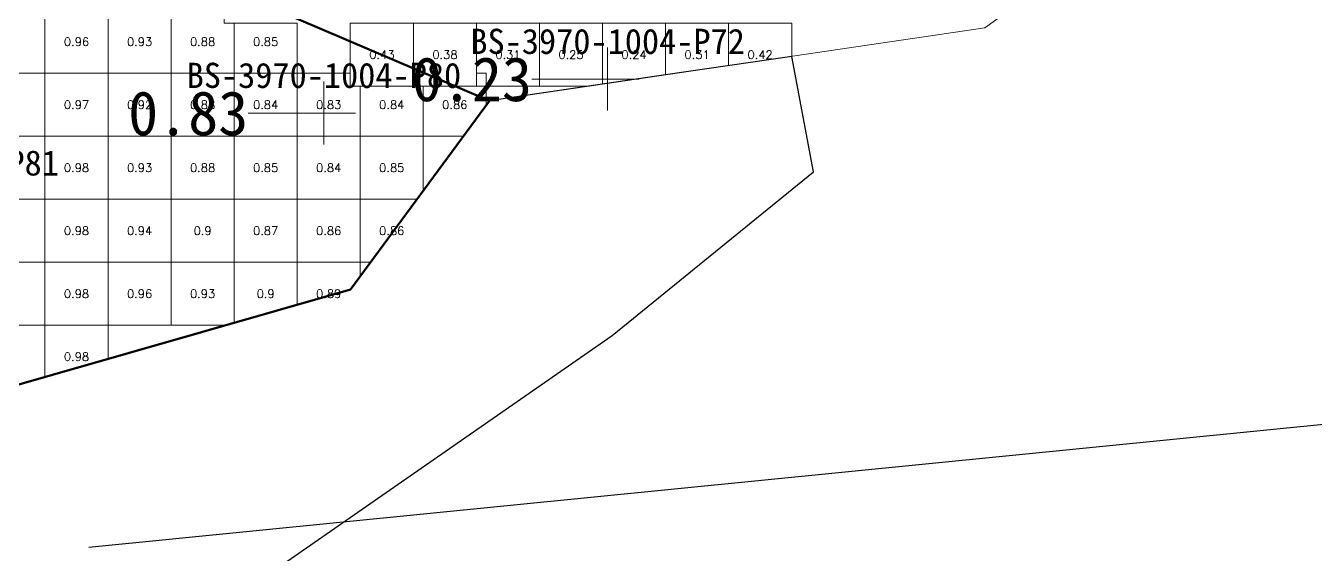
# Model space of a CAD drawing. Header units: inches. Extents: x 469761 to 469956, y 4349708 to 4349833.
# Drawn here: x 469859.06 to 469879.51, y 4349762.06 to 4349770.45 of the extents above; entities that cross this region are included whole.
import ezdxf
from ezdxf.enums import TextEntityAlignment as Align

# ---------------------------------------------------------------- set-up
doc = ezdxf.new("R2010")
doc.units = ezdxf.units.IN
doc.header["$MEASUREMENT"] = 0
doc.layers.add('123', color=7, linetype='Continuous')
for name, color, linetype, lineweight in [('点', 7, 'Continuous', 0), ('爆区方格网', 7, 'Continuous', 0), ('线条', 7, 'Continuous', 0), ('钻孔', 7, 'Continuous', 0)]:
    doc.layers.add(name, color=color, linetype=linetype, lineweight=lineweight)
doc.styles.add('3dmine_textStyle_1', font='txt.shx', dxfattribs={"height": 1, "bigfont": 'gbcbig.shx'})
doc.styles.add('3dmine_textStyle_2', font='simsunb.ttf', dxfattribs={"height": 1})

msp = doc.modelspace()

# ---------------------------------------------------------------- hatches: boundary and pattern name
at = {"layer": '钻孔', "linetype": 'Continuous', "lineweight": 0, "true_color": 0x808080, "extrusion": (0, 1, 0)}
msp.add_hatch(color=8, dxfattribs=at).paths.add_polyline_path([(-469869.29, 3960.31), (-469868.29, 3960.31), (-469868.29, 3972.31), (-469869.29, 3972.31)], flags=0)
at = {"layer": '钻孔', "linetype": 'Continuous', "lineweight": 0, "true_color": 0x00ffff, "extrusion": (0, 1, 0)}
msp.add_hatch(color=4, dxfattribs=at).paths.add_polyline_path([(-469864.79, 3959.94), (-469863.79, 3959.94), (-469863.79, 3972.94), (-469864.79, 3972.94)], flags=0)

# ---------------------------------------------------------------- linework, layer by layer
at = {"color": 4, "linetype": 'Continuous', "lineweight": 0, "elevation": 1987.297}
msp.add_lwpolyline([(469837.3, 4349777.874), (469842.878, 4349781.034), (469847.681, 4349783.943), (469855.547, 4349787.292), (469859.965, 4349786.419), (469865.187, 4349784.317), (469869.485, 4349784.222), (469872.956, 4349784.858), (469874.58, 4349781.706), (469870.408, 4349779.03), (469874.262, 4349774.922), (469876.69, 4349772.16), (469874.272, 4349770.414), (469866.414, 4349769.254), (469861.845, 4349771.213), (469856.754, 4349771.099), (469852.439, 4349771.326), (469850.168, 4349770.343), (469847.292, 4349769.245), (469845.59, 4349771.971), (469846.044, 4349775.075), (469840.744, 4349776.814), (469837.3, 4349777.874), (469837.3, 4349777.874)], dxfattribs=at)
at = {"color": 5, "linetype": 'Continuous', "lineweight": 50, "elevation": 1987.297}
msp.add_lwpolyline([(469817.208, 4349769.309), (469828.454, 4349775.127), (469837.3, 4349777.874), (469846.044, 4349775.075), (469845.59, 4349771.971), (469847.292, 4349769.245), (469850.168, 4349770.343), (469852.439, 4349771.326), (469856.754, 4349771.099), (469861.845, 4349771.213), (469866.414, 4349769.254), (469864.214, 4349766.26), (469858.315, 4349764.574), (469853.994, 4349765.649), (469852.242, 4349767.401), (469842.005, 4349764.839), (469836.359, 4349766.411), (469832.229, 4349766.357), (469826.099, 4349763.33), (469820.476, 4349762.487), (469821.961, 4349767.803), (469817.208, 4349769.309), (469817.208, 4349769.309)], dxfattribs=at)
at = {"layer": '123'}
msp.add_line((469860.063, 4349762.172), (469888.752, 4349765.032), dxfattribs=at)
at = {"layer": '123', "elevation": 1987.297}
msp.add_lwpolyline([(469851.682, 4349759.72), (469855.658, 4349756.452), (469860.241, 4349759.881), (469868.362, 4349765.532), (469871.556, 4349768.128), (469871.209, 4349769.962), (469869.209, 4349769.667), (469866.414, 4349769.254), (469864.214, 4349766.26), (469858.315, 4349764.574), (469853.994, 4349765.649), (469851.682, 4349759.72)], close=True, dxfattribs=at)
at = {"layer": '点', "color": 138, "linetype": 'Continuous', "lineweight": 0, "true_color": 0x004c4c}
for points, elevation in [([(469868.29, 4349769.1), (469868.29, 4349770.1)], 3972.31), ([(469863.79, 4349768.56), (469863.79, 4349769.56)], 3972.94), ([(469868.79, 4349769.6), (469867.79, 4349769.6)], 3972.31), ([(469864.29, 4349769.06), (469863.29, 4349769.06)], 3972.94)]:
    msp.add_lwpolyline(points, dxfattribs=dict(at, elevation=elevation))
at = {"layer": '爆区方格网', "color": 5, "linetype": 'Continuous', "lineweight": 0}
for points, elevation in [([(469859.366, 4349769.693), (469858.366, 4349769.693), (469858.366, 4349770.693), (469859.366, 4349770.693), (469859.366, 4349769.693)], 3972.82), ([(469860.366, 4349769.693), (469859.366, 4349769.693), (469859.366, 4349770.693), (469860.366, 4349770.693), (469860.366, 4349769.693)], 3972.82), ([(469861.366, 4349769.693), (469860.366, 4349769.693), (469860.366, 4349770.693), (469861.366, 4349770.693), (469861.366, 4349769.693)], 3972.82), ([(469862.209, 4349770.488), (469862.366, 4349770.488), (469862.366, 4349769.693), (469861.366, 4349769.693), (469861.366, 4349770.693), (469862.209, 4349770.693), (469862.209, 4349770.488)], 3972.82), ([(469863.366, 4349769.693), (469862.366, 4349769.693), (469862.366, 4349770.488), (469863.366, 4349770.488), (469863.366, 4349769.693)], 3972.82), ([(469865.209, 4349769.488), (469864.209, 4349769.488), (469864.209, 4349770.488), (469865.209, 4349770.488), (469865.209, 4349769.488)], 3972.21), ([(469859.366, 4349768.693), (469858.366, 4349768.693), (469858.366, 4349769.693), (469859.366, 4349769.693), (469859.366, 4349768.693)], 3972.82), ([(469860.366, 4349768.693), (469859.366, 4349768.693), (469859.366, 4349769.693), (469860.366, 4349769.693), (469860.366, 4349768.693)], 3972.82), ([(469861.366, 4349768.693), (469860.366, 4349768.693), (469860.366, 4349769.693), (469861.366, 4349769.693), (469861.366, 4349768.693)], 3972.82), ([(469862.366, 4349768.693), (469861.366, 4349768.693), (469861.366, 4349769.693), (469862.366, 4349769.693), (469862.366, 4349768.693)], 3972.82), ([(469863.366, 4349768.693), (469862.366, 4349768.693), (469862.366, 4349769.693), (469863.366, 4349769.693), (469863.366, 4349768.693)], 3972.82), ([(469864.209, 4349769.488), (469864.366, 4349769.488), (469864.366, 4349768.693), (469863.366, 4349768.693), (469863.366, 4349769.693), (469864.209, 4349769.693), (469864.209, 4349769.488)], 3972.82), ([(469866.366, 4349769.189), (469866.002, 4349768.693), (469865.366, 4349768.693), (469865.366, 4349769.488), (469866.209, 4349769.488), (469866.209, 4349769.693), (469866.366, 4349769.693), (469866.366, 4349769.189)], 3972.82), ([(469865.366, 4349768.693), (469864.366, 4349768.693), (469864.366, 4349769.488), (469865.366, 4349769.488), (469865.366, 4349768.693)], 3972.82), ([(469859.366, 4349767.693), (469858.366, 4349767.693), (469858.366, 4349768.693), (469859.366, 4349768.693), (469859.366, 4349767.693)], 3972.82), ([(469860.366, 4349767.693), (469859.366, 4349767.693), (469859.366, 4349768.693), (469860.366, 4349768.693), (469860.366, 4349767.693)], 3972.82), ([(469861.366, 4349767.693), (469860.366, 4349767.693), (469860.366, 4349768.693), (469861.366, 4349768.693), (469861.366, 4349767.693)], 3972.82), ([(469862.366, 4349767.693), (469861.366, 4349767.693), (469861.366, 4349768.693), (469862.366, 4349768.693), (469862.366, 4349767.693)], 3972.82), ([(469863.366, 4349767.693), (469862.366, 4349767.693), (469862.366, 4349768.693), (469863.366, 4349768.693), (469863.366, 4349767.693)], 3972.82), ([(469864.366, 4349767.693), (469863.366, 4349767.693), (469863.366, 4349768.693), (469864.366, 4349768.693), (469864.366, 4349767.693)], 3972.82), ([(469865.366, 4349767.828), (469865.267, 4349767.693), (469864.366, 4349767.693), (469864.366, 4349768.693), (469865.366, 4349768.693), (469865.366, 4349767.828)], 3972.82), ([(469859.366, 4349766.693), (469858.366, 4349766.693), (469858.366, 4349767.693), (469859.366, 4349767.693), (469859.366, 4349766.693)], 3972.82), ([(469860.366, 4349766.693), (469859.366, 4349766.693), (469859.366, 4349767.693), (469860.366, 4349767.693), (469860.366, 4349766.693)], 3972.82), ([(469861.366, 4349766.693), (469860.366, 4349766.693), (469860.366, 4349767.693), (469861.366, 4349767.693), (469861.366, 4349766.693)], 3972.82), ([(469862.366, 4349766.693), (469861.366, 4349766.693), (469861.366, 4349767.693), (469862.366, 4349767.693), (469862.366, 4349766.693)], 3972.82), ([(469863.366, 4349766.693), (469862.366, 4349766.693), (469862.366, 4349767.693), (469863.366, 4349767.693), (469863.366, 4349766.693)], 3972.82), ([(469864.366, 4349766.693), (469863.366, 4349766.693), (469863.366, 4349767.693), (469864.366, 4349767.693), (469864.366, 4349766.693)], 3972.82), ([(469864.533, 4349766.693), (469864.366, 4349766.693), (469864.366, 4349767.693), (469865.267, 4349767.693), (469864.533, 4349766.693)], 3972.82), ([(469859.366, 4349765.693), (469858.366, 4349765.693), (469858.366, 4349766.693), (469859.366, 4349766.693), (469859.366, 4349765.693)], 3972.82), ([(469860.366, 4349765.693), (469859.366, 4349765.693), (469859.366, 4349766.693), (469860.366, 4349766.693), (469860.366, 4349765.693)], 3972.82), ([(469861.366, 4349765.693), (469860.366, 4349765.693), (469860.366, 4349766.693), (469861.366, 4349766.693), (469861.366, 4349765.693)], 3972.82), ([(469862.366, 4349765.732), (469862.232, 4349765.693), (469861.366, 4349765.693), (469861.366, 4349766.693), (469862.366, 4349766.693), (469862.366, 4349765.732)], 3972.82), ([(469863.366, 4349766.018), (469862.366, 4349765.732), (469862.366, 4349766.693), (469863.366, 4349766.693), (469863.366, 4349766.018)], 3972.82), ([(469864.366, 4349766.467), (469864.214, 4349766.26), (469863.366, 4349766.018), (469863.366, 4349766.693), (469864.366, 4349766.693), (469864.366, 4349766.467)], 3972.82), ([(469859.366, 4349764.874), (469858.732, 4349764.693), (469858.366, 4349764.693), (469858.366, 4349765.693), (469859.366, 4349765.693), (469859.366, 4349764.874)], 3972.82), ([(469860.366, 4349765.16), (469859.366, 4349764.874), (469859.366, 4349765.693), (469860.366, 4349765.693), (469860.366, 4349765.16)], 3972.82)]:
    msp.add_lwpolyline(points, dxfattribs=dict(at, elevation=elevation))
at = {"layer": '爆区方格网', "color": 4, "linetype": 'Continuous', "lineweight": 0, "elevation": 3972.21}
for points in [[(469866.209, 4349769.488), (469865.209, 4349769.488), (469865.209, 4349770.488), (469866.209, 4349770.488), (469866.209, 4349769.488)], [(469867.209, 4349769.488), (469866.209, 4349769.488), (469866.209, 4349770.488), (469867.209, 4349770.488), (469867.209, 4349769.488)], [(469868.209, 4349769.519), (469868.002, 4349769.488), (469867.209, 4349769.488), (469867.209, 4349770.488), (469868.209, 4349770.488), (469868.209, 4349769.519)], [(469869.209, 4349769.667), (469868.209, 4349769.519), (469868.209, 4349770.488), (469869.209, 4349770.488), (469869.209, 4349769.667)], [(469870.209, 4349769.814), (469869.209, 4349769.667), (469869.209, 4349770.488), (469870.209, 4349770.488), (469870.209, 4349769.814)], [(469871.209, 4349769.962), (469870.209, 4349769.814), (469870.209, 4349770.488), (469871.209, 4349770.488), (469871.209, 4349769.962)]]:
    msp.add_lwpolyline(points, dxfattribs=at)
at = {"layer": '线条', "color": 138, "linetype": 'Continuous', "lineweight": 0, "true_color": 0x004c4c}
for points, elevation in [([(469868.29, 4349769.6), (469868.29, 4349769.6), (469868.29, 4349769.6)], 3972.31), ([(469863.79, 4349769.06), (469863.79, 4349769.06), (469863.79, 4349769.06)], 3972.94)]:
    msp.add_lwpolyline(points, dxfattribs=dict(at, elevation=elevation))
at = {"layer": '钻孔', "color": 8, "linetype": 'Continuous', "lineweight": 0, "true_color": 0x808080}
for elevation in [3972.31, 3960.31]:
    msp.add_lwpolyline([(469868.29, 4349769.6), (469867.09, 4349769.6)], dxfattribs=dict(at, elevation=elevation))
at = {"layer": '钻孔', "color": 4, "linetype": 'Continuous', "lineweight": 0, "true_color": 0x00ffff}
for elevation in [3972.94, 3959.94]:
    msp.add_lwpolyline([(469863.79, 4349769.06), (469862.59, 4349769.06)], dxfattribs=dict(at, elevation=elevation))

# ---------------------------------------------------------------- texts
at = {"color": 5, "linetype": 'Continuous', "lineweight": 0, "style": '3dmine_textStyle_1'}
for s, p in [('0.96', (469859.866, 4349770.193, 3972.82)), ('0.93', (469860.866, 4349770.193, 3972.82)), ('0.88', (469861.866, 4349770.193, 3972.82)), ('0.85', (469862.866, 4349770.193, 3972.82)), ('0.97', (469859.866, 4349769.193, 3972.82)), ('0.92', (469860.866, 4349769.193, 3972.82)), ('0.88', (469861.866, 4349769.193, 3972.82)), ('0.84', (469862.866, 4349769.193, 3972.82)), ('0.83', (469863.866, 4349769.193, 3972.82)), ('0.84', (469864.866, 4349769.193, 3972.82)), ('0.86', (469865.866, 4349769.193, 3972.82)), ('0.98', (469859.866, 4349768.193, 3972.82)), ('0.93', (469860.866, 4349768.193, 3972.82)), ('0.88', (469861.866, 4349768.193, 3972.82)), ('0.85', (469862.866, 4349768.193, 3972.82)), ('0.84', (469863.866, 4349768.193, 3972.82)), ('0.85', (469864.866, 4349768.193, 3972.82)), ('0.98', (469859.866, 4349767.193, 3972.82)), ('0.94', (469860.866, 4349767.193, 3972.82)), ('0.9', (469861.866, 4349767.193, 3972.82)), ('0.87', (469862.866, 4349767.193, 3972.82)), ('0.86', (469863.866, 4349767.193, 3972.82)), ('0.86', (469864.866, 4349767.193, 3972.82)), ('0.98', (469859.866, 4349766.193, 3972.82)), ('0.96', (469860.866, 4349766.193, 3972.82)), ('0.93', (469861.866, 4349766.193, 3972.82)), ('0.9', (469862.866, 4349766.193, 3972.82)), ('0.89', (469863.866, 4349766.193, 3972.82)), ('0.98', (469859.866, 4349765.193, 3972.82))]:
    msp.add_text(s, height=0.1333, dxfattribs=at).set_placement(p, align=Align.MIDDLE_CENTER)
at = {"color": 4, "linetype": 'Continuous', "lineweight": 0, "style": '3dmine_textStyle_1'}
for s, p in [('0.43', (469864.709, 4349769.988, 3972.21)), ('0.38', (469865.709, 4349769.988, 3972.21)), ('0.31', (469866.709, 4349769.988, 3972.21)), ('0.25', (469867.709, 4349769.988, 3972.21)), ('0.24', (469868.709, 4349769.988, 3972.21)), ('0.31', (469869.709, 4349769.988, 3972.21)), ('0.42', (469870.709, 4349769.988, 3972.21))]:
    msp.add_text(s, height=0.1333, dxfattribs=at).set_placement(p, align=Align.MIDDLE_CENTER)
at = {"layer": '钻孔', "color": 138, "linetype": 'Continuous', "lineweight": 0, "true_color": 0x004c4c, "style": '3dmine_textStyle_2'}
for s, p in [('BS-3970-1004-P72', (469868.29, 4349770, 3972.31)), ('BS-3970-1004-P80', (469863.79, 4349769.46, 3972.94)), ('BS-3970-1004-P81', (469857.41, 4349768.07, 3972.26))]:
    msp.add_text(s, height=0.4, dxfattribs=at).set_placement(p, align=Align.CENTER)
at = {"layer": '钻孔', "color": 8, "linetype": 'Continuous', "lineweight": 0, "true_color": 0x808080, "style": '3dmine_textStyle_2'}
msp.add_text('0.23', height=0.7, dxfattribs=at).set_placement((469867.09, 4349769.6, 3966.31), align=Align.MIDDLE_RIGHT)
at = {"layer": '钻孔', "color": 4, "linetype": 'Continuous', "lineweight": 0, "true_color": 0x00ffff, "style": '3dmine_textStyle_2'}
msp.add_text('0.83', height=0.7, dxfattribs=at).set_placement((469862.59, 4349769.06, 3966.44), align=Align.MIDDLE_RIGHT)

doc.saveas('drawing.dxf')
